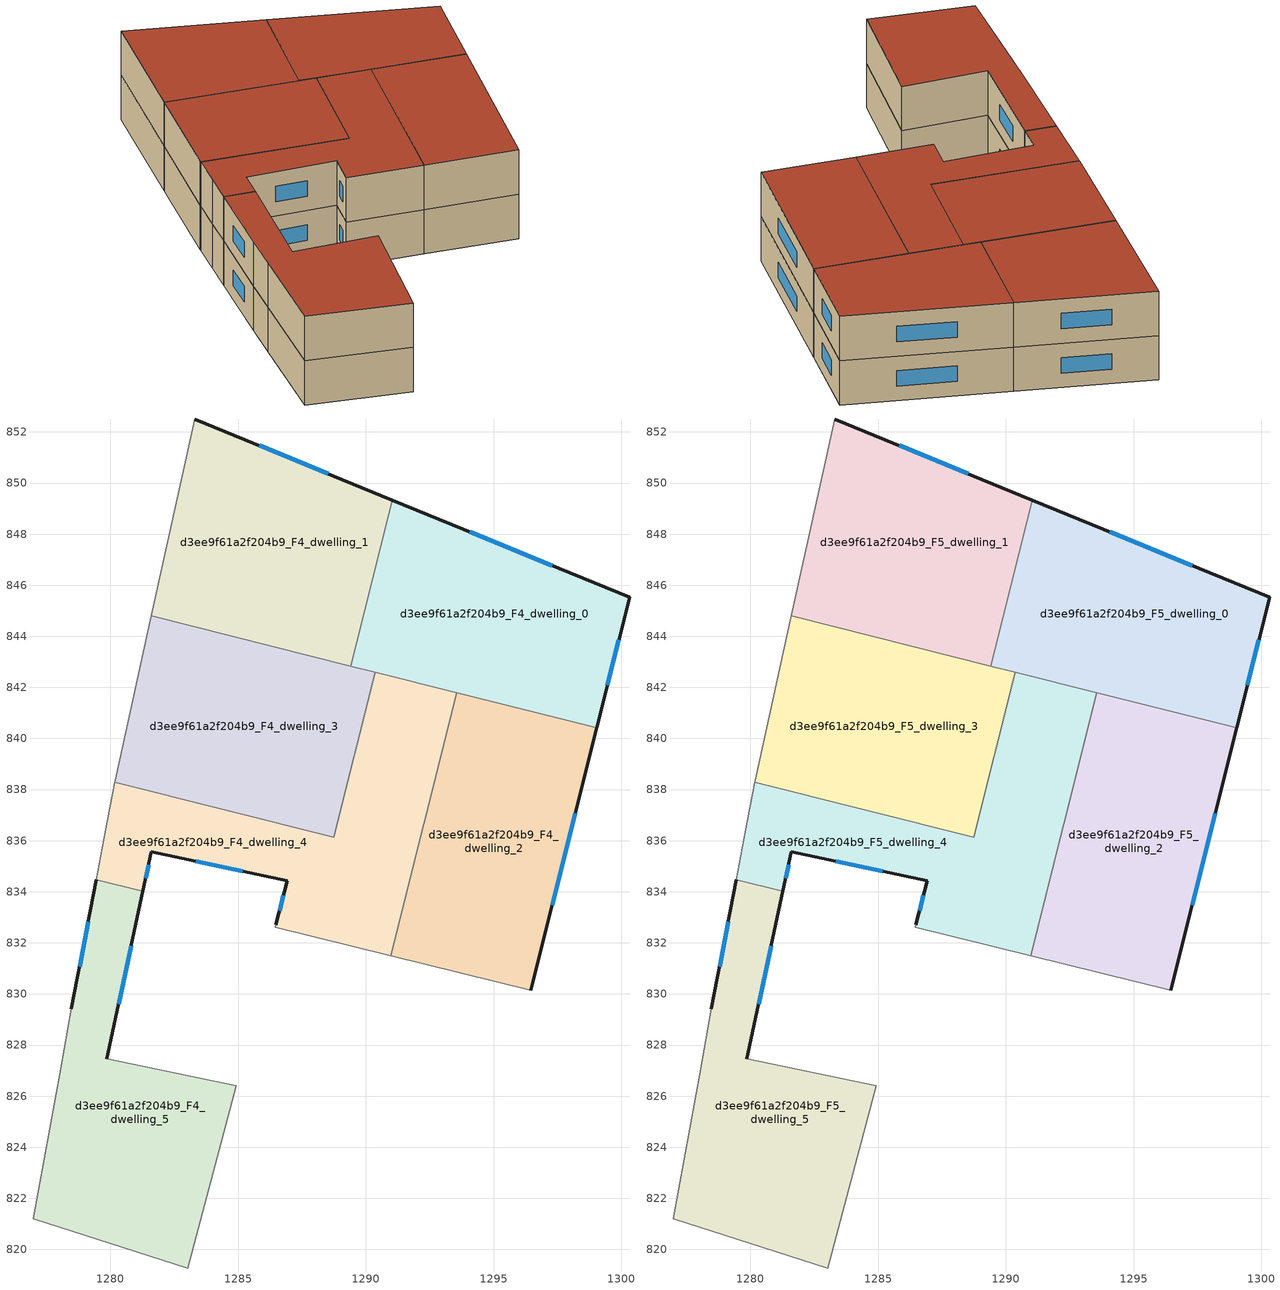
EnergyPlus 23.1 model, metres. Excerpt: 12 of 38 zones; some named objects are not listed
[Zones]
d3ee9f61a2f204b9_F4_dwelling_0
 floor to d3ee9f61a2f204b9_F3_dwelling_0 (EU_floor_Construction): 1300.33,845.53 1299.04,840.41 1289.41,842.83 1291.04,849.33 z12
 wall outside (EU_wall_Construction): 1299.04,840.41 1300.33,845.53 1291.04,849.33 z12:15
 wall to d3ee9f61a2f204b9_F4_dwelling_1 (EU_wall_Construction): 1291.04,849.33 1289.41,842.83 z12:15
 wall to d3ee9f61a2f204b9_F4_dwelling_2 (EU_wall_Construction): 1293.56,841.79 1299.04,840.41 z12:15
 wall to d3ee9f61a2f204b9_F4_dwelling_4 (EU_wall_Construction): 1290.37,842.59 1293.56,841.79 z12:15
 wall to d3ee9f61a2f204b9_F4_dwelling_3 (EU_wall_Construction): 1289.41,842.83 1290.37,842.59 z12:15
 window (EU_Window_Construction): 1297.31,846.77 1294.06,848.1 / 1299.46,842.07 1299.91,843.86 z12.98:14.02
d3ee9f61a2f204b9_F4_dwelling_1
 floor to d3ee9f61a2f204b9_F3_dwelling_1 (EU_floor_Construction): 1291.04,849.33 1289.41,842.83 1281.61,844.79 1283.31,852.51 z12
 wall outside (EU_wall_Construction): 1291.04,849.33 1283.31,852.51 z12:15
 wall adiabatic (EU_wall_Construction): 1283.31,852.51 1281.61,844.79 z12:15
 wall to d3ee9f61a2f204b9_F4_dwelling_3 (EU_wall_Construction): 1281.61,844.79 1289.41,842.83 z12:15
 window (EU_Window_Construction): 1288.53,850.37 1285.82,851.48 z12.98:14.02
d3ee9f61a2f204b9_F4_dwelling_2
 floor to d3ee9f61a2f204b9_F3_dwelling_2 (EU_floor_Construction): 1299.04,840.41 1296.46,830.14 1290.97,831.49 1293.56,841.79 z12
 wall outside (EU_wall_Construction): 1296.46,830.14 1299.04,840.41 z12:15
 wall adiabatic (EU_wall_Construction): 1290.97,831.49 1296.46,830.14 z12:15
 wall to d3ee9f61a2f204b9_F4_dwelling_4 (EU_wall_Construction): 1293.56,841.79 1290.97,831.49 z12:15
 window (EU_Window_Construction): 1297.3,833.48 1298.2,837.07 z12.98:14.02
d3ee9f61a2f204b9_F4_dwelling_3
 floor to d3ee9f61a2f204b9_F3_dwelling_3 (EU_floor_Construction): 1290.37,842.59 1288.75,836.14 1280.18,838.29 1280.19,838.37 1281.61,844.79 z12
 wall adiabatic (EU_wall_Construction): 1281.61,844.79 1280.19,838.37 1280.18,838.29 z12:15
 wall to d3ee9f61a2f204b9_F4_dwelling_4 (EU_wall_Construction): 1280.18,838.29 1288.75,836.14 1290.37,842.59 z12:15
d3ee9f61a2f204b9_F4_dwelling_4
 floor to d3ee9f61a2f204b9_F3_dwelling_4 (EU_floor_Construction): 1293.56,841.79 1290.97,831.49 1286.46,832.61 1286.48,832.71 1286.92,834.43 1281.61,835.57 1281.27,834.01 1279.45,834.47 1279.81,836.36 1280.18,838.29 1288.75,836.14 1290.37,842.59 z12
 wall outside (EU_wall_Construction): 1281.27,834.01 1281.61,835.57 1286.92,834.43 1286.48,832.71 z12:15
 wall adiabatic (EU_wall_Construction): 1286.48,832.71 1286.46,832.61 1290.97,831.49 / 1280.18,838.29 1279.81,836.36 1279.45,834.47 z12:15
 wall to d3ee9f61a2f204b9_F4_dwelling_5 (EU_wall_Construction): 1279.45,834.47 1281.27,834.01 z12:15
 window (EU_Window_Construction): 1286.78,833.87 1286.63,833.27 / 1283.34,835.2 1285.19,834.8 / 1281.38,834.52 1281.5,835.06 z12.98:14.02
d3ee9f61a2f204b9_F4_dwelling_5
 floor to d3ee9f61a2f204b9_F3_dwelling_5 (EU_floor_Construction): 1281.27,834.01 1279.86,827.46 1284.93,826.4 1283.04,819.27 1276.99,821.2 1278.05,827.08 1278.48,829.43 1279.45,834.47 z12
 wall outside (EU_wall_Construction): 1279.86,827.46 1281.27,834.01 / 1279.45,834.47 1278.48,829.43 z12:15
 wall adiabatic (EU_wall_Construction): 1278.48,829.43 1278.05,827.08 1276.99,821.2 1283.04,819.27 1284.93,826.4 1279.86,827.46 z12:15
 window (EU_Window_Construction): 1280.32,829.59 1280.81,831.88 / 1279.13,832.83 1278.79,831.07 z12.98:14.02
d3ee9f61a2f204b9_F5_dwelling_0
 floor to d3ee9f61a2f204b9_F4_dwelling_0 (EU_floor_Construction): 1300.33,845.53 1299.04,840.41 1289.41,842.83 1291.04,849.33 z15
 wall outside (EU_wall_Construction): 1299.04,840.41 1300.33,845.53 1291.04,849.33 z15:18
 wall to d3ee9f61a2f204b9_F5_dwelling_1 (EU_wall_Construction): 1291.04,849.33 1289.41,842.83 z15:18
 wall to d3ee9f61a2f204b9_F5_dwelling_2 (EU_wall_Construction): 1293.56,841.79 1299.04,840.41 z15:18
 wall to d3ee9f61a2f204b9_F5_dwelling_4 (EU_wall_Construction): 1290.37,842.59 1293.56,841.79 z15:18
 wall to d3ee9f61a2f204b9_F5_dwelling_3 (EU_wall_Construction): 1289.41,842.83 1290.37,842.59 z15:18
 window (EU_Window_Construction): 1297.31,846.77 1294.06,848.1 / 1299.46,842.07 1299.91,843.86 z15.98:17.02
 roof outside (EU_roof_Construction): 1299.04,840.41 1300.33,845.53 1291.04,849.33 1289.41,842.83 z18
d3ee9f61a2f204b9_F5_dwelling_1
 floor to d3ee9f61a2f204b9_F4_dwelling_1 (EU_floor_Construction): 1291.04,849.33 1289.41,842.83 1281.61,844.79 1283.31,852.51 z15
 wall outside (EU_wall_Construction): 1291.04,849.33 1283.31,852.51 z15:18
 wall adiabatic (EU_wall_Construction): 1283.31,852.51 1281.61,844.79 z15:18
 wall to d3ee9f61a2f204b9_F5_dwelling_3 (EU_wall_Construction): 1281.61,844.79 1289.41,842.83 z15:18
 window (EU_Window_Construction): 1288.53,850.37 1285.82,851.48 z15.98:17.02
 roof outside (EU_roof_Construction): 1289.41,842.83 1291.04,849.33 1283.31,852.51 1281.61,844.79 z18
d3ee9f61a2f204b9_F5_dwelling_2
 floor to d3ee9f61a2f204b9_F4_dwelling_2 (EU_floor_Construction): 1299.04,840.41 1296.46,830.14 1290.97,831.49 1293.56,841.79 z15
 wall outside (EU_wall_Construction): 1296.46,830.14 1299.04,840.41 z15:18
 wall adiabatic (EU_wall_Construction): 1290.97,831.49 1296.46,830.14 z15:18
 wall to d3ee9f61a2f204b9_F5_dwelling_4 (EU_wall_Construction): 1293.56,841.79 1290.97,831.49 z15:18
 window (EU_Window_Construction): 1297.3,833.48 1298.2,837.07 z15.98:17.02
 roof outside (EU_roof_Construction): 1296.46,830.14 1299.04,840.41 1293.56,841.79 1290.97,831.49 z18
d3ee9f61a2f204b9_F5_dwelling_3
 floor to d3ee9f61a2f204b9_F4_dwelling_3 (EU_floor_Construction): 1290.37,842.59 1288.75,836.14 1280.18,838.29 1280.19,838.37 1281.61,844.79 z15
 wall adiabatic (EU_wall_Construction): 1281.61,844.79 1280.19,838.37 1280.18,838.29 z15:18
 wall to d3ee9f61a2f204b9_F5_dwelling_4 (EU_wall_Construction): 1280.18,838.29 1288.75,836.14 1290.37,842.59 z15:18
 roof outside (EU_roof_Construction): 1288.75,836.14 1290.37,842.59 1281.61,844.79 1280.19,838.37 1280.18,838.29 z18
d3ee9f61a2f204b9_F5_dwelling_4
 floor to d3ee9f61a2f204b9_F4_dwelling_4 (EU_floor_Construction): 1293.56,841.79 1290.97,831.49 1286.46,832.61 1286.48,832.71 1286.92,834.43 1281.61,835.57 1281.27,834.01 1279.45,834.47 1279.81,836.36 1280.18,838.29 1288.75,836.14 1290.37,842.59 z15
 wall outside (EU_wall_Construction): 1281.27,834.01 1281.61,835.57 1286.92,834.43 1286.48,832.71 z15:18
 wall adiabatic (EU_wall_Construction): 1286.48,832.71 1286.46,832.61 1290.97,831.49 / 1280.18,838.29 1279.81,836.36 1279.45,834.47 z15:18
 wall to d3ee9f61a2f204b9_F5_dwelling_5 (EU_wall_Construction): 1279.45,834.47 1281.27,834.01 z15:18
 window (EU_Window_Construction): 1286.78,833.87 1286.63,833.27 / 1283.34,835.2 1285.19,834.8 / 1281.38,834.52 1281.5,835.06 z15.98:17.02
 roof outside (EU_roof_Construction): 1290.97,831.49 1293.56,841.79 1290.37,842.59 1288.75,836.14 1280.18,838.29 1279.81,836.36 1279.45,834.47 1281.27,834.01 1281.61,835.57 1286.92,834.43 1286.48,832.71 1286.46,832.61 z18
d3ee9f61a2f204b9_F5_dwelling_5
 floor to d3ee9f61a2f204b9_F4_dwelling_5 (EU_floor_Construction): 1281.27,834.01 1279.86,827.46 1284.93,826.4 1283.04,819.27 1276.99,821.2 1278.05,827.08 1278.48,829.43 1279.45,834.47 z15
 wall outside (EU_wall_Construction): 1279.86,827.46 1281.27,834.01 / 1279.45,834.47 1278.48,829.43 z15:18
 wall adiabatic (EU_wall_Construction): 1278.48,829.43 1278.05,827.08 1276.99,821.2 1283.04,819.27 1284.93,826.4 1279.86,827.46 z15:18
 window (EU_Window_Construction): 1280.32,829.59 1280.81,831.88 / 1279.13,832.83 1278.79,831.07 z15.98:17.02
 roof outside (EU_roof_Construction): 1283.04,819.27 1284.93,826.4 1279.86,827.46 1281.27,834.01 1279.45,834.47 1278.48,829.43 1278.05,827.08 1276.99,821.2 z18
[Building]
EU S2 Campaign: North Axis=0; Terrain=City; Solar Distribution=FullExterior
[Site:Location]
Bologna: Latitude=44.5; Longitude=11.25; Time Zone=1; Elevation=37
[SizingPeriod:WeatherFileDays]
AnnualSizingPeriod: Begin Month=1; Begin Day of Month=1; End Month=12; End Day of Month=31; Day of Week for Start Day=Monday; Use Weather File Daylight Saving Period=No; Use Weather File Rain and Snow Indicators=No
[MATERIAL]
EU_InternalMass_Material: Roughness=MediumRough; Thickness=0.1; Conductivity=1; Density=1800; Specific Heat=900; Thermal Absorptance=0.9; Solar Absorptance=0.7; Visible Absorptance=0.7
[MATERIAL:NOMASS] Roughness=MediumRough; Thermal Absorptance=0.9; Solar Absorptance=0.7; Visible Absorptance=0.7
Name | Thermal Resistance
EU_wall_NoMass | 0.905828
EU_roof_NoMass | 0.37593
EU_floor_NoMass | 0.67114
[WINDOWMATERIAL:SIMPLEGLAZINGSYSTEM]
EU_Window_SimpleGlazing: UFactor=4.52486; Solar Heat Gain Coefficient=0.85; Visible Transmittance=0.85
[CONSTRUCTION]
EU_wall_Construction: EU_wall_NoMass
EU_roof_Construction: EU_roof_NoMass
EU_floor_Construction: EU_floor_NoMass
EU_Window_Construction: EU_Window_SimpleGlazing
EU_InternalMass_Construction: EU_InternalMass_Material
[ZONE] Type=1; Multiplier=1; Ceiling Height=autocalculate; Floor Area=autocalculate; Part of Total Floor Area=Yes
Name | Volume
d3ee9f61a2f204b9_F4_dwelling_0; d3ee9f61a2f204b9_F5_dwelling_0 | 178.481
d3ee9f61a2f204b9_F4_dwelling_1; d3ee9f61a2f204b9_F5_dwelling_1 | 178.482
d3ee9f61a2f204b9_F4_dwelling_2; d3ee9f61a2f204b9_F5_dwelling_2 | 179.704
d3ee9f61a2f204b9_F4_dwelling_3; d3ee9f61a2f204b9_F5_dwelling_3 | 178.467
d3ee9f61a2f204b9_F4_dwelling_4; d3ee9f61a2f204b9_F5_dwelling_4 | 179.7
d3ee9f61a2f204b9_F4_dwelling_5; d3ee9f61a2f204b9_F5_dwelling_5 | 176.019
[INTERNALMASS] Construction=EU_InternalMass_Construction
Name | Zone or ZoneList | Surface Area
d3ee9f61a2f204b9_F4_dwelling_0_EU_InternalMass | d3ee9f61a2f204b9_F4_dwelling_0 | 59.4923
d3ee9f61a2f204b9_F4_dwelling_1_EU_InternalMass | d3ee9f61a2f204b9_F4_dwelling_1 | 59.4919
d3ee9f61a2f204b9_F4_dwelling_2_EU_InternalMass | d3ee9f61a2f204b9_F4_dwelling_2 | 59.8993
d3ee9f61a2f204b9_F4_dwelling_3_EU_InternalMass | d3ee9f61a2f204b9_F4_dwelling_3 | 59.4892
d3ee9f61a2f204b9_F4_dwelling_4_EU_InternalMass | d3ee9f61a2f204b9_F4_dwelling_4 | 59.9003
d3ee9f61a2f204b9_F4_dwelling_5_EU_InternalMass | d3ee9f61a2f204b9_F4_dwelling_5 | 58.6727
d3ee9f61a2f204b9_F5_dwelling_0_EU_InternalMass | d3ee9f61a2f204b9_F5_dwelling_0 | 59.4923
d3ee9f61a2f204b9_F5_dwelling_1_EU_InternalMass | d3ee9f61a2f204b9_F5_dwelling_1 | 59.4919
d3ee9f61a2f204b9_F5_dwelling_2_EU_InternalMass | d3ee9f61a2f204b9_F5_dwelling_2 | 59.8993
d3ee9f61a2f204b9_F5_dwelling_3_EU_InternalMass | d3ee9f61a2f204b9_F5_dwelling_3 | 59.4892
d3ee9f61a2f204b9_F5_dwelling_4_EU_InternalMass | d3ee9f61a2f204b9_F5_dwelling_4 | 59.9003
d3ee9f61a2f204b9_F5_dwelling_5_EU_InternalMass | d3ee9f61a2f204b9_F5_dwelling_5 | 58.6727
[OTHEREQUIPMENT] Fuel Type=Electricity; Design Level Calculation Method=Watts/Area; Power per Zone Floor Area=1; Fraction Latent=0; Fraction Radiant=0; Fraction Lost=0; Carbon Dioxide Generation Rate=0; EndUse Subcategory=EU_Step8_InternalGains
Name | Zone or ZoneList or Space or SpaceList | Schedule
EU_Step8_InternalGain_d3ee9f61a2f204b9_F4_dwelling_0_f000 | d3ee9f61a2f204b9_F4_dwelling_0 | EU_Step8_GainSchedule_d3ee9f61a2f204b9_F4_dwelling_0_f000
EU_Step8_InternalGain_d3ee9f61a2f204b9_F4_dwelling_1_f000 | d3ee9f61a2f204b9_F4_dwelling_1 | EU_Step8_GainSchedule_d3ee9f61a2f204b9_F4_dwelling_1_f000
EU_Step8_InternalGain_d3ee9f61a2f204b9_F4_dwelling_2_f000 | d3ee9f61a2f204b9_F4_dwelling_2 | EU_Step8_GainSchedule_d3ee9f61a2f204b9_F4_dwelling_2_f000
EU_Step8_InternalGain_d3ee9f61a2f204b9_F4_dwelling_3_f000 | d3ee9f61a2f204b9_F4_dwelling_3 | EU_Step8_GainSchedule_d3ee9f61a2f204b9_F4_dwelling_3_f000
EU_Step8_InternalGain_d3ee9f61a2f204b9_F4_dwelling_4_f000 | d3ee9f61a2f204b9_F4_dwelling_4 | EU_Step8_GainSchedule_d3ee9f61a2f204b9_F4_dwelling_4_f000
EU_Step8_InternalGain_d3ee9f61a2f204b9_F4_dwelling_5_f000 | d3ee9f61a2f204b9_F4_dwelling_5 | EU_Step8_GainSchedule_d3ee9f61a2f204b9_F4_dwelling_5_f000
EU_Step8_InternalGain_d3ee9f61a2f204b9_F5_dwelling_0_f000 | d3ee9f61a2f204b9_F5_dwelling_0 | EU_Step8_GainSchedule_d3ee9f61a2f204b9_F5_dwelling_0_f000
EU_Step8_InternalGain_d3ee9f61a2f204b9_F5_dwelling_1_f000 | d3ee9f61a2f204b9_F5_dwelling_1 | EU_Step8_GainSchedule_d3ee9f61a2f204b9_F5_dwelling_1_f000
EU_Step8_InternalGain_d3ee9f61a2f204b9_F5_dwelling_2_f000 | d3ee9f61a2f204b9_F5_dwelling_2 | EU_Step8_GainSchedule_d3ee9f61a2f204b9_F5_dwelling_2_f000
EU_Step8_InternalGain_d3ee9f61a2f204b9_F5_dwelling_3_f000 | d3ee9f61a2f204b9_F5_dwelling_3 | EU_Step8_GainSchedule_d3ee9f61a2f204b9_F5_dwelling_3_f000
EU_Step8_InternalGain_d3ee9f61a2f204b9_F5_dwelling_4_f000 | d3ee9f61a2f204b9_F5_dwelling_4 | EU_Step8_GainSchedule_d3ee9f61a2f204b9_F5_dwelling_4_f000
EU_Step8_InternalGain_d3ee9f61a2f204b9_F5_dwelling_5_f000 | d3ee9f61a2f204b9_F5_dwelling_5 | EU_Step8_GainSchedule_d3ee9f61a2f204b9_F5_dwelling_5_f000
[ZONEVENTILATION:DESIGNFLOWRATE] Schedule=EU_AlwaysOn; Design Flow Rate Calculation Method=AirChanges/Hour; Air Changes per Hour=0.73129; Ventilation Type=Natural; Fan Pressure Rise=0; Fan Total Efficiency=1; Constant Term Coefficient=1; Temperature Term Coefficient=0; Velocity Term Coefficient=0; Velocity Squared Term Coefficient=0; Minimum Indoor Temperature=-100; Maximum Indoor Temperature=100; Delta Temperature=-100; Minimum Outdoor Temperature=-100; Maximum Outdoor Temperature=100; Maximum Wind Speed=40
Name | Zone or ZoneList or Space or SpaceList
EU_ConstantAir_d3ee9f61a2f204b9_F4_dwelling_0 | d3ee9f61a2f204b9_F4_dwelling_0
EU_ConstantAir_d3ee9f61a2f204b9_F4_dwelling_1 | d3ee9f61a2f204b9_F4_dwelling_1
EU_ConstantAir_d3ee9f61a2f204b9_F4_dwelling_2 | d3ee9f61a2f204b9_F4_dwelling_2
EU_ConstantAir_d3ee9f61a2f204b9_F4_dwelling_3 | d3ee9f61a2f204b9_F4_dwelling_3
EU_ConstantAir_d3ee9f61a2f204b9_F4_dwelling_4 | d3ee9f61a2f204b9_F4_dwelling_4
EU_ConstantAir_d3ee9f61a2f204b9_F4_dwelling_5 | d3ee9f61a2f204b9_F4_dwelling_5
EU_ConstantAir_d3ee9f61a2f204b9_F5_dwelling_0 | d3ee9f61a2f204b9_F5_dwelling_0
EU_ConstantAir_d3ee9f61a2f204b9_F5_dwelling_1 | d3ee9f61a2f204b9_F5_dwelling_1
EU_ConstantAir_d3ee9f61a2f204b9_F5_dwelling_2 | d3ee9f61a2f204b9_F5_dwelling_2
EU_ConstantAir_d3ee9f61a2f204b9_F5_dwelling_3 | d3ee9f61a2f204b9_F5_dwelling_3
EU_ConstantAir_d3ee9f61a2f204b9_F5_dwelling_4 | d3ee9f61a2f204b9_F5_dwelling_4
EU_ConstantAir_d3ee9f61a2f204b9_F5_dwelling_5 | d3ee9f61a2f204b9_F5_dwelling_5
[HVACTEMPLATE:ZONE:IDEALLOADSAIRSYSTEM] System Availability Schedule=EU_AlwaysOn; Maximum Heating Supply Air Temperature=50; Minimum Cooling Supply Air Temperature=13; Maximum Heating Supply Air Humidity Ratio=0.0156; Minimum Cooling Supply Air Humidity Ratio=0.0077; Heating Limit=NoLimit; Cooling Limit=NoLimit; Heating Availability Schedule=EU_AlwaysOn; Cooling Availability Schedule=EU_CoolingOff; Dehumidification Control Type=ConstantSensibleHeatRatio; Cooling Sensible Heat Ratio=0.7; Dehumidification Setpoint=60; Humidification Control Type=None; Humidification Setpoint=30; Outdoor Air Method=None; Outdoor Air Flow Rate per Person=0.00944; Outdoor Air Flow Rate per Zone Floor Area=0; Outdoor Air Flow Rate per Zone=0; Demand Controlled Ventilation Type=None; Outdoor Air Economizer Type=NoEconomizer; Heat Recovery Type=None; Sensible Heat Recovery Effectiveness=0.7; Latent Heat Recovery Effectiveness=0.65
Name | Template Thermostat
d3ee9f61a2f204b9_F4_dwelling_0 | EU_HeatOnly_d3ee9f61a2f204b9_F4_dwelling_0
d3ee9f61a2f204b9_F4_dwelling_1 | EU_HeatOnly_d3ee9f61a2f204b9_F4_dwelling_1
d3ee9f61a2f204b9_F4_dwelling_2 | EU_HeatOnly_d3ee9f61a2f204b9_F4_dwelling_2
d3ee9f61a2f204b9_F4_dwelling_3 | EU_HeatOnly_d3ee9f61a2f204b9_F4_dwelling_3
d3ee9f61a2f204b9_F4_dwelling_4 | EU_HeatOnly_d3ee9f61a2f204b9_F4_dwelling_4
d3ee9f61a2f204b9_F4_dwelling_5 | EU_HeatOnly_d3ee9f61a2f204b9_F4_dwelling_5
d3ee9f61a2f204b9_F5_dwelling_0 | EU_HeatOnly_d3ee9f61a2f204b9_F5_dwelling_0
d3ee9f61a2f204b9_F5_dwelling_1 | EU_HeatOnly_d3ee9f61a2f204b9_F5_dwelling_1
d3ee9f61a2f204b9_F5_dwelling_2 | EU_HeatOnly_d3ee9f61a2f204b9_F5_dwelling_2
d3ee9f61a2f204b9_F5_dwelling_3 | EU_HeatOnly_d3ee9f61a2f204b9_F5_dwelling_3
d3ee9f61a2f204b9_F5_dwelling_4 | EU_HeatOnly_d3ee9f61a2f204b9_F5_dwelling_4
d3ee9f61a2f204b9_F5_dwelling_5 | EU_HeatOnly_d3ee9f61a2f204b9_F5_dwelling_5
[SIZING:ZONE] Zone Cooling Design Supply Air Temperature Input Method=SupplyAirTemperature; Zone Cooling Design Supply Air Temperature=13; Zone Heating Design Supply Air Temperature Input Method=SupplyAirTemperature; Zone Heating Design Supply Air Temperature=50; Zone Cooling Design Supply Air Humidity Ratio=0.008; Zone Heating Design Supply Air Humidity Ratio=0.008; Cooling Design Air Flow Method=DesignDay; Cooling Design Air Flow Rate=0; Cooling Minimum Air Flow per Zone Floor Area=0.000762; Cooling Minimum Air Flow=0; Cooling Minimum Air Flow Fraction=0.2; Heating Design Air Flow Method=DesignDay; Heating Design Air Flow Rate=0; Heating Maximum Air Flow per Zone Floor Area=0.002032; Heating Maximum Air Flow=0.141576; Heating Maximum Air Flow Fraction=0.3; Account for Dedicated Outdoor Air System=No; Dedicated Outdoor Air System Control Strategy=NeutralSupplyAir; Dedicated Outdoor Air Low Setpoint Temperature for Design=autosize; Dedicated Outdoor Air High Setpoint Temperature for Design=autosize; Zone Load Sizing Method=Sensible Load Only No Latent Load; Zone Latent Cooling Design Supply Air Humidity Ratio Input Method=HumidityRatioDifference; Zone Cooling Design Supply Air Humidity Ratio Difference=0.005; Zone Latent Heating Design Supply Air Humidity Ratio Input Method=HumidityRatioDifference; Zone Humidification Design Supply Air Humidity Ratio Difference=0.005
d3ee9f61a2f204b9_F4_dwelling_0; d3ee9f61a2f204b9_F4_dwelling_1; d3ee9f61a2f204b9_F4_dwelling_2; d3ee9f61a2f204b9_F4_dwelling_3; d3ee9f61a2f204b9_F4_dwelling_4; d3ee9f61a2f204b9_F4_dwelling_5; d3ee9f61a2f204b9_F5_dwelling_0; d3ee9f61a2f204b9_F5_dwelling_1; d3ee9f61a2f204b9_F5_dwelling_2; d3ee9f61a2f204b9_F5_dwelling_3; d3ee9f61a2f204b9_F5_dwelling_4; d3ee9f61a2f204b9_F5_dwelling_5
[SCHEDULE:CONSTANT]
Name | Hourly Value
EU_AlwaysOn | 1
EU_CoolingOff | 0
[SCHEDULE:FILE] Column Number=1; Rows to Skip at Top=0; Number of Hours of Data=8760; Column Separator=Comma; Interpolate to Timestep=No; Minutes per Item=60; Adjust Schedule for Daylight Savings=Yes
Name | File
EU_Step8_GainSchedule_d3ee9f61a2f204b9_F4_dwelling_0_f000 | ../../schedules/d3ee9f61a2f204b9/d3ee9f61a2f204b9_F4_dwelling_0_f000_gain.csv
EU_Step8_GainSchedule_d3ee9f61a2f204b9_F4_dwelling_1_f000 | ../../schedules/d3ee9f61a2f204b9/d3ee9f61a2f204b9_F4_dwelling_1_f000_gain.csv
EU_Step8_GainSchedule_d3ee9f61a2f204b9_F4_dwelling_2_f000 | ../../schedules/d3ee9f61a2f204b9/d3ee9f61a2f204b9_F4_dwelling_2_f000_gain.csv
EU_Step8_GainSchedule_d3ee9f61a2f204b9_F4_dwelling_3_f000 | ../../schedules/d3ee9f61a2f204b9/d3ee9f61a2f204b9_F4_dwelling_3_f000_gain.csv
EU_Step8_GainSchedule_d3ee9f61a2f204b9_F4_dwelling_4_f000 | ../../schedules/d3ee9f61a2f204b9/d3ee9f61a2f204b9_F4_dwelling_4_f000_gain.csv
EU_Step8_GainSchedule_d3ee9f61a2f204b9_F4_dwelling_5_f000 | ../../schedules/d3ee9f61a2f204b9/d3ee9f61a2f204b9_F4_dwelling_5_f000_gain.csv
EU_Step8_GainSchedule_d3ee9f61a2f204b9_F5_dwelling_0_f000 | ../../schedules/d3ee9f61a2f204b9/d3ee9f61a2f204b9_F5_dwelling_0_f000_gain.csv
EU_Step8_GainSchedule_d3ee9f61a2f204b9_F5_dwelling_1_f000 | ../../schedules/d3ee9f61a2f204b9/d3ee9f61a2f204b9_F5_dwelling_1_f000_gain.csv
EU_Step8_GainSchedule_d3ee9f61a2f204b9_F5_dwelling_2_f000 | ../../schedules/d3ee9f61a2f204b9/d3ee9f61a2f204b9_F5_dwelling_2_f000_gain.csv
EU_Step8_GainSchedule_d3ee9f61a2f204b9_F5_dwelling_3_f000 | ../../schedules/d3ee9f61a2f204b9/d3ee9f61a2f204b9_F5_dwelling_3_f000_gain.csv
EU_Step8_GainSchedule_d3ee9f61a2f204b9_F5_dwelling_4_f000 | ../../schedules/d3ee9f61a2f204b9/d3ee9f61a2f204b9_F5_dwelling_4_f000_gain.csv
EU_Step8_GainSchedule_d3ee9f61a2f204b9_F5_dwelling_5_f000 | ../../schedules/d3ee9f61a2f204b9/d3ee9f61a2f204b9_F5_dwelling_5_f000_gain.csv
